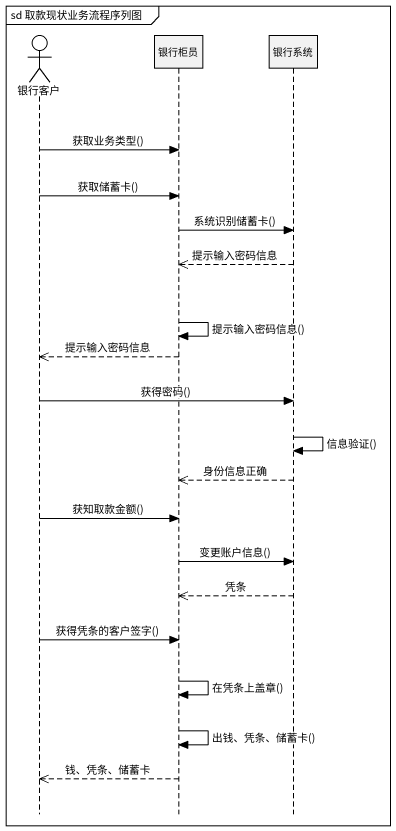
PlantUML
@startuml
mainframe sd 取款现状业务流程序列图
hide footbox
actor 银行客户
participant 银行柜员
participant 银行系统

银行客户 -> 银行柜员 : 获取业务类型()
银行客户 -> 银行柜员 : 获取储蓄卡()
银行柜员 -> 银行系统 : 系统识别储蓄卡()
银行系统 -->> 银行柜员 : 提示输入密码信息
银行柜员 -> 银行柜员 : 提示输入密码信息()
银行柜员 -->> 银行客户 : 提示输入密码信息
银行客户 -> 银行系统 : 获得密码()
银行系统 -> 银行系统 : 信息验证()
银行系统 -->> 银行柜员 : 身份信息正确
银行客户 -> 银行柜员 : 获知取款金额()
银行柜员 -> 银行系统 : 变更账户信息()
银行系统 -->> 银行柜员 : 凭条
银行客户 -> 银行柜员 : 获得凭条的客户签字()
银行柜员 -> 银行柜员 : 在凭条上盖章()
银行柜员 -> 银行柜员 : 出钱、凭条、储蓄卡()
银行柜员 -->> 银行客户 : 钱、凭条、储蓄卡
@enduml
